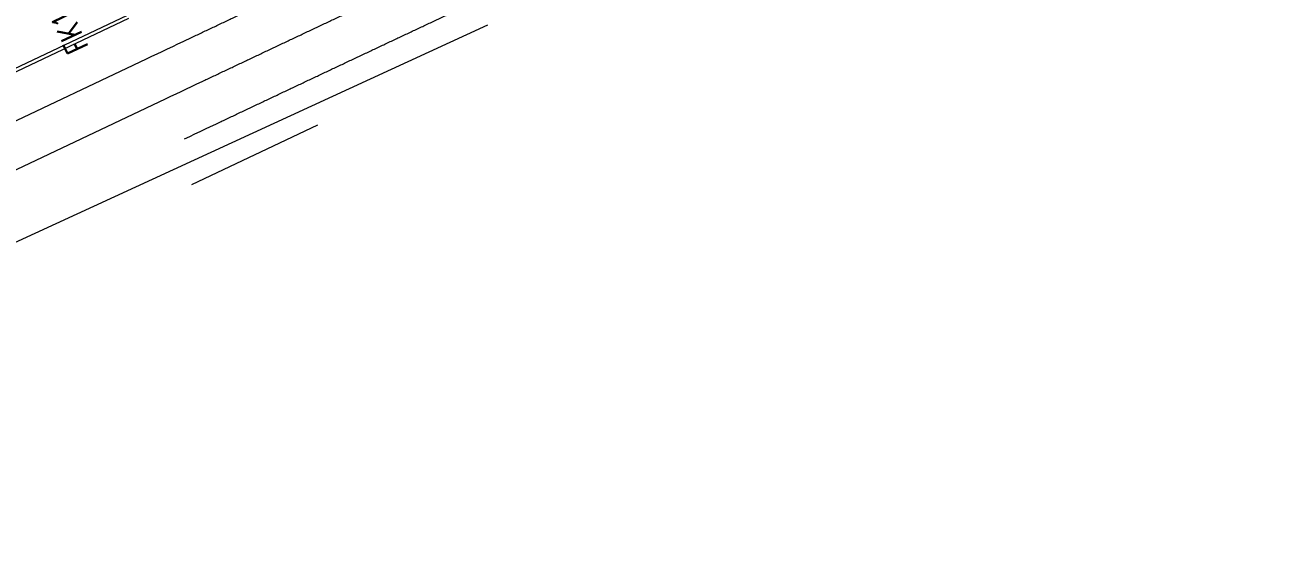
# Model space of a CAD drawing. Header units: millimetres. Extents: x 523446 to 528898, y 388189 to 392165.
# Drawn here: x 526939.8 to 527037.7, y 389628.7 to 389671.2 of the extents above; entities that cross this region are included whole.
import ezdxf
from ezdxf.enums import TextEntityAlignment as Align

# ---------------------------------------------------------------- set-up
doc = ezdxf.new("R2010")
doc.units = ezdxf.units.MM
doc.linetypes.add('33', pattern=[6, 3, -3])
doc.layers.add('000-scy-中分带', color=2, linetype='Continuous', lineweight=60)
doc.layers.add('000-scy-机动车道线', color=5, linetype='Continuous', lineweight=60)
for name, color, linetype in [('FZZD-标注路线桩号', 7, 'Continuous'), ('标线（实）', 1, 'Continuous'), ('标线（虚）', 1, '33')]:
    doc.layers.add(name, color=color, linetype=linetype)
doc.styles.add('MEDS', font='TXT_S.SHX', dxfattribs={"width": 0.75, "bigfont": 'hztxt.shx'})

msp = doc.modelspace()

# ---------------------------------------------------------------- linework, layer by layer
at = {"layer": '000-scy-中分带', "linetype": 'ByBlock', "lineweight": 0}
msp.add_lwpolyline([(526944.506, 389679.155), (526885.382, 389651.174, 1.000804), (526888.81, 389643.946), (526947.928, 389671.924)], format="xyb", dxfattribs=at)
at = {"layer": '000-scy-机动车道线', "linetype": 'ByBlock', "lineweight": 0}
msp.add_line((526874.95, 389624.492), (526976.407, 389671.172), dxfattribs=at)
msp.add_arc((526942.756, 388982.356), 706, 75.720108, 84.326198, dxfattribs=at)
at = {"layer": '标线（实）', "linetype": 'ByBlock', "lineweight": 0, "ltscale": 0.03}
msp.add_line((526888.906, 389643.714), (526948.035, 389671.698), dxfattribs=at)
at = {"layer": '标线（虚）', "linetype": 'ByBlock', "lineweight": 0}
for p, q in [((526869.308, 389630.567), (526949.45, 389668.496)), ((526869.33, 389626.705), (526950.947, 389665.332)), ((526953.018, 389658.568), (526962.962, 389663.272))]:
    msp.add_line(p, q, dxfattribs=at)
at = {"layer": '标线（虚）', "linetype": 'ByBlock', "lineweight": 0, "flags": 128}
for points in [[(526949.45, 389668.496), (526949.862, 389668.691), (526950.274, 389668.885), (526950.685, 389669.08), (526951.097, 389669.275), (526951.509, 389669.47), (526951.921, 389669.665), (526952.332, 389669.86, -0.000001), (526952.744, 389670.054, -0.000001), (526953.156, 389670.249, -0.000001), (526953.567, 389670.444, -0.000002), (526953.979, 389670.639, -0.000002), (526954.391, 389670.833, -0.000002), (526954.802, 389671.028, -0.000002), (526955.214, 389671.223, -0.000002), (526955.625, 389671.418, -0.000002), (526956.037, 389671.612, -0.000002), (526956.448, 389671.807, -0.000003), (526956.86, 389672.001, -0.000003), (526957.272, 389672.196, -0.000003), (526957.683, 389672.391, -0.000003), (526958.095, 389672.585, -0.000003), (526958.506, 389672.78, -0.000003), (526958.918, 389672.974, -0.000003), (526959.329, 389673.168, -0.000004), (526959.741, 389673.363, -0.000004), (526960.152, 389673.557, -0.000004), (526960.564, 389673.752, -0.000004), (526960.975, 389673.946, -0.000004), (526961.387, 389674.14, -0.000004), (526961.798, 389674.334, -0.000004), (526962.21, 389674.529, -0.000005), (526962.621, 389674.723, -0.000005), (526963.033, 389674.917, -0.000005), (526963.444, 389675.111, -0.000005), (526963.856, 389675.305, -0.000005), (526964.267, 389675.499, -0.000005), (526964.679, 389675.693, -0.000005), (526965.09, 389675.887, -0.000006), (526965.502, 389676.081, -0.000006), (526965.913, 389676.275, -0.000006), (526966.325, 389676.468, -0.000006), (526966.736, 389676.662, -0.000006), (526967.148, 389676.856, -0.000006)], [(526950.947, 389665.332), (526951.359, 389665.527), (526951.771, 389665.722), (526952.183, 389665.917), (526952.594, 389666.112), (526953.006, 389666.306), (526953.418, 389666.501), (526953.829, 389666.696, -0.000001), (526954.241, 389666.891, -0.000001), (526954.653, 389667.085, -0.000001), (526955.064, 389667.28, -0.000002), (526955.476, 389667.475, -0.000002), (526955.887, 389667.67, -0.000002), (526956.299, 389667.864, -0.000002), (526956.71, 389668.059, -0.000002), (526957.122, 389668.254, -0.000002), (526957.533, 389668.448, -0.000002), (526957.945, 389668.643, -0.000003), (526958.356, 389668.837, -0.000003), (526958.768, 389669.032, -0.000003), (526959.179, 389669.226, -0.000003), (526959.59, 389669.421, -0.000003), (526960.002, 389669.615, -0.000003), (526960.413, 389669.81, -0.000003), (526960.824, 389670.004, -0.000004), (526961.236, 389670.198, -0.000004), (526961.647, 389670.392, -0.000004), (526962.058, 389670.587, -0.000004), (526962.47, 389670.781, -0.000004), (526962.881, 389670.975, -0.000004), (526963.292, 389671.169, -0.000004), (526963.704, 389671.363, -0.000005), (526964.115, 389671.557, -0.000005), (526964.526, 389671.751, -0.000005), (526964.937, 389671.945, -0.000005), (526965.349, 389672.139, -0.000005), (526965.76, 389672.333, -0.000005), (526966.171, 389672.527, -0.000005), (526966.582, 389672.721, -0.000006), (526966.993, 389672.915, -0.000006), (526967.405, 389673.108, -0.000006), (526967.816, 389673.302, -0.000006), (526968.227, 389673.496, -0.000006), (526968.638, 389673.689, -0.000006), (526969.049, 389673.883, -0.000006), (526969.461, 389674.076, -0.000007), (526969.872, 389674.27, -0.000007), (526970.283, 389674.463, -0.000007), (526970.694, 389674.656, -0.000007), (526971.105, 389674.849, -0.000007), (526971.516, 389675.043, -0.000007), (526971.928, 389675.236, -0.000007), (526972.339, 389675.429, -0.000008), (526972.75, 389675.622, -0.000008)], [(526952.445, 389662.169), (526952.856, 389662.363), (526953.268, 389662.558), (526953.68, 389662.753), (526954.092, 389662.948), (526954.503, 389663.143), (526954.915, 389663.338), (526955.326, 389663.532, -0.000001), (526955.738, 389663.727, -0.000001), (526956.15, 389663.922, -0.000001), (526956.561, 389664.116, -0.000002), (526956.973, 389664.311, -0.000002), (526957.384, 389664.506, -0.000002), (526957.795, 389664.7, -0.000002), (526958.207, 389664.895, -0.000002), (526958.618, 389665.09, -0.000002), (526959.03, 389665.284, -0.000002), (526959.441, 389665.479, -0.000003), (526959.852, 389665.673, -0.000003), (526960.263, 389665.868, -0.000003), (526960.675, 389666.062, -0.000003), (526961.086, 389666.256, -0.000003), (526961.497, 389666.451, -0.000003), (526961.908, 389666.645, -0.000003), (526962.32, 389666.839, -0.000004), (526962.731, 389667.034, -0.000004), (526963.142, 389667.228, -0.000004), (526963.553, 389667.422, -0.000004), (526963.964, 389667.616, -0.000004), (526964.375, 389667.81, -0.000004), (526964.786, 389668.004, -0.000004), (526965.197, 389668.198, -0.000005), (526965.608, 389668.392, -0.000005), (526966.019, 389668.586, -0.000005), (526966.43, 389668.78, -0.000005), (526966.841, 389668.974, -0.000005), (526967.252, 389669.167, -0.000005), (526967.663, 389669.361, -0.000005), (526968.074, 389669.555, -0.000006), (526968.485, 389669.749, -0.000006), (526968.896, 389669.942, -0.000006), (526969.307, 389670.136, -0.000006), (526969.718, 389670.329, -0.000006), (526970.129, 389670.522, -0.000006), (526970.54, 389670.716, -0.000006), (526970.951, 389670.909, -0.000007), (526971.361, 389671.102, -0.000007), (526971.772, 389671.296, -0.000007), (526972.183, 389671.489, -0.000007), (526972.594, 389671.682, -0.000007), (526973.005, 389671.875, -0.000007), (526973.415, 389672.068, -0.000007), (526973.826, 389672.261, -0.000008), (526974.237, 389672.453, -0.000008), (526974.648, 389672.646, -0.000008), (526975.059, 389672.839, -0.000008), (526975.469, 389673.031, -0.000008), (526975.88, 389673.224, -0.000008), (526976.291, 389673.417, -0.000008), (526976.702, 389673.609, -0.000009), (526977.112, 389673.801, -0.000009), (526977.523, 389673.994, -0.000009), (526977.934, 389674.186, -0.000009), (526978.345, 389674.378, -0.000009), (526978.755, 389674.57, -0.000009), (526979.166, 389674.762, -0.000009), (526979.577, 389674.954, -0.00001)]]:
    msp.add_lwpolyline(points, format="xyb", dxfattribs=at)

# ---------------------------------------------------------------- texts
at = {"layer": 'FZZD-标注路线桩号', "color": 7, "linetype": 'ByBlock', "lineweight": 0, "style": 'MEDS', "width": 0.8}
msp.add_text('FK10+920', height=1.75, rotation=115.32656, dxfattribs=at).set_placement((526941.974, 389673.531), align=Align.MIDDLE)

doc.saveas('drawing.dxf')
